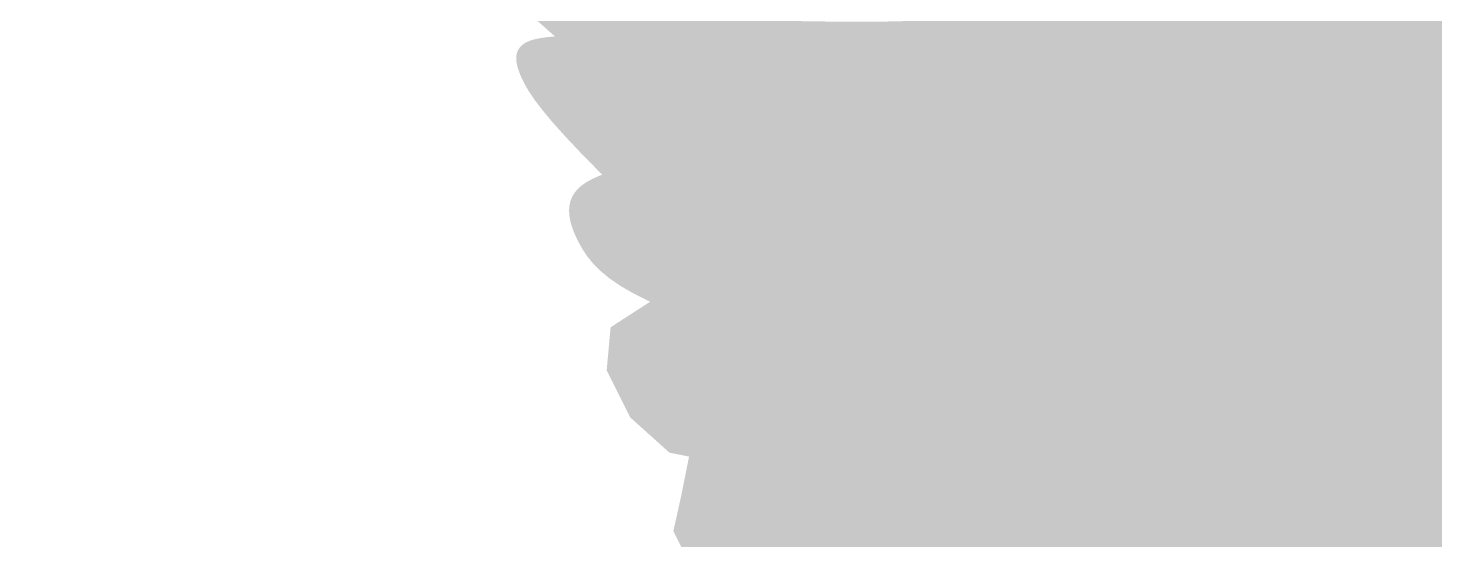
# Model space of a CAD drawing. Header units: millimetres. Extents: x 471 to 1044, y 7 to 541.
# Drawn here: x 482.68 to 505.84, y 109.01 to 117.44 of the extents above; entities that cross this region are included whole.
import ezdxf

# ---------------------------------------------------------------- set-up
doc = ezdxf.new("R2010")
doc.units = ezdxf.units.MM
doc.layers.add('magpiefill', color=3, linetype='Continuous')

msp = doc.modelspace()

# ---------------------------------------------------------------- hatches: boundary and pattern name
at = {"layer": 'magpiefill', "true_color": 0x010101}
h = msp.add_hatch(color=18, dxfattribs=at)
h.dxf.hatch_style = 1
edge = h.paths.add_edge_path()
edge.add_line((505.7026788009155, 96.11418025414855), (503.8645171973064, 95.92626374477231))
edge.add_line((503.8645171973064, 95.92626374477231), (500.7358891757283, 93.8713431644046))
edge.add_line((500.7358891757283, 93.8713431644046), (494.2998607483403, 89.22543486225482))
edge.add_line((494.2998607483403, 89.22543486225482), (490.5455094054726, 85.65165787574483))
edge.add_line((490.5455094054726, 85.65165787574483), (489.919786084183, 85.65165787574483))
edge.add_line((489.919786084183, 85.65165787574483), (489.294059909111, 86.18772501715921))
edge.add_line((489.294059909111, 86.18772501715921), (489.2046708632126, 86.54510212237233))
edge.add_line((489.2046708632126, 86.54510212237233), (487.3274951917786, 85.11559221792504))
edge.add_line((487.3274951917786, 85.11559221792504), (484.8245961990553, 83.32870372467005))
edge.add_line((484.8245961990553, 83.32870372467005), (484.5564290613599, 84.49018154200462))
edge.add_line((484.5564290613599, 84.49018154200462), (484.6458181072583, 85.11559221792504))
edge.add_line((484.6458181072583, 85.11559221792504), (485.7184895118232, 86.27706855166525))
edge.add_line((485.7184895118232, 86.27706855166525), (486.076045695417, 86.54510212237233))
edge.add_line((486.076045695417, 86.54510212237233), (485.8078785577216, 86.723790674979))
edge.add_line((485.8078785577216, 86.723790674979), (484.1094809780845, 85.56231434123879))
edge.add_line((484.1094809780845, 85.56231434123879), (483.6625357485921, 85.9196914464519))
edge.add_line((483.6625357485921, 85.9196914464519), (483.6625357485921, 86.18772501715921))
edge.add_line((483.6625357485921, 86.18772501715921), (482.9474205276217, 86.18772501715921))
edge.add_line((482.9474205276217, 86.18772501715921), (482.6792533899263, 86.54510212237233))
edge.add_line((482.6792533899263, 86.54510212237233), (485.0033742908524, 87.79592347421317))
edge.add_line((485.0033742908524, 87.79592347421317), (485.4503195203445, 88.60002270274003))
edge.add_line((485.4503195203445, 88.60002270274003), (486.254823787214, 89.31477839676108))
edge.add_line((486.254823787214, 89.31477839676108), (484.6458181072583, 89.04674482605378))
edge.add_line((484.6458181072583, 89.04674482605378), (485.8972676036199, 90.11887762528795))
edge.add_line((485.8972676036199, 90.11887762528795), (490.0985641759801, 92.53117679446336))
edge.add_line((490.0985641759801, 92.53117679446336), (494.0316936106449, 95.39019808695252))
edge.add_line((494.0316936106449, 95.39019808695252), (498.5011573207005, 97.98118580873438))
edge.add_line((498.5011573207005, 97.98118580873438), (501.1828372590037, 99.58938426578834))
edge.add_line((501.1828372590037, 99.58938426578834), (501.4510043966991, 100.5721735305165))
edge.add_line((501.4510043966991, 100.5721735305165), (502.4342867553653, 101.1975842064367))
edge.add_line((502.4342867553653, 101.1975842064367), (503.5069581599298, 100.7508620831229))
edge.add_line((503.5069581599298, 100.7508620831229), (504.2220733809006, 100.8402071012235))
edge.add_line((504.2220733809006, 100.8402071012235), (505.7416900149576, 102.0910284530642))
edge.add_line((505.7416900149576, 102.0910284530642), (506.9931423651021, 102.8951276815912))
edge.add_line((506.9931423651021, 102.8951276815912), (507.0825314110004, 101.1082391883363))
edge.add_line((507.0825314110004, 101.1082391883363), (506.7249723736238, 99.76807430198937))
edge.add_line((506.7249723736238, 99.76807430198937), (506.3674161900296, 99.58938426578834))
edge.add_line((506.3674161900296, 99.58938426578834), (505.8310790608559, 99.76807430198937))
edge.add_line((505.8310790608559, 99.76807430198937), (505.115966693668, 99.05331860796855))
edge.add_line((505.115966693668, 99.05331860796855), (506.2193362423038, 98.1152211390172))
edge.add_line((506.2193362423038, 98.1152211390172), (506.4130824261013, 98.95436731654263))
edge.add_line((506.4130824261013, 98.95436731654263), (507.3172322350845, 99.47076496425075))
edge.add_line((507.3172322350845, 99.47076496425075), (508.6734555216678, 99.53531467021412))
edge.add_line((508.6734555216678, 99.53531467021412), (509.4484402568585, 99.27711584636018))
edge.add_line((509.4484402568585, 99.27711584636018), (509.4484402568585, 98.69616849268868))
edge.add_line((509.4484402568585, 98.69616849268868), (508.8026205954604, 98.43796966883474))
edge.add_line((508.8026205954604, 98.43796966883474), (507.5755595288872, 98.17977084498057))
edge.add_line((507.5755595288872, 98.17977084498057), (506.1547522785156, 97.08242584360119))
edge.add_line((506.1547522785156, 97.08242584360119), (506.1547522785156, 96.30782937203912))
edge.add_line((506.1547522785156, 96.30782937203912), (507.3172322350845, 96.75967731378364))
edge.add_line((507.3172322350845, 96.75967731378364), (510.1588438820438, 97.85702231516325))
edge.add_line((510.1588438820438, 97.85702231516325), (512.0317274637985, 98.88981761057903))
edge.add_line((512.0317274637985, 98.88981761057903), (513.9046081917697, 100.2453614358126))
edge.add_line((513.9046081917697, 100.2453614358126), (516.3587303249171, 102.0527532027907))
edge.add_line((516.3587303249171, 102.0527532027907), (515.0670881483386, 101.6009052610461))
edge.add_line((515.0670881483386, 101.6009052610461), (513.8400270817649, 101.1490573193016))
edge.add_line((513.8400270817649, 101.1490573193016), (512.5483849051864, 101.4718058491192))
edge.add_line((512.5483849051864, 101.4718058491192), (511.3859049486175, 102.4400514385716))
edge.add_line((511.3859049486175, 102.4400514385716), (510.6755013234322, 103.8601434861744))
edge.add_line((510.6755013234322, 103.8601434861744), (510.4171740296295, 105.4738861352619))
edge.add_line((510.4171740296295, 105.4738861352619), (510.7400852872199, 106.9585293724224))
edge.add_line((510.7400852872199, 106.9585293724224), (512.0963085738033, 108.4431726095829))
edge.add_line((512.0963085738033, 108.4431726095829), (511.3859049486175, 108.1849737857287))
edge.add_line((511.3859049486175, 108.1849737857287), (508.0276358602703, 106.4421317247143))
edge.add_line((508.0276358602703, 106.4421317247143), (505.1214373957398, 104.8283890756268))
edge.add_line((505.1214373957398, 104.8283890756268), (503.5068868153537, 103.5373949563568))
edge.add_line((503.5068868153537, 103.5373949563568), (502.6673181163753, 102.3109520266446))
edge.add_line((502.6673181163753, 102.3109520266446), (501.7631683073921, 101.6009052610461))
edge.add_line((501.7631683073921, 101.6009052610461), (500.794437388404, 101.3427064371922))
edge.add_line((500.794437388404, 101.3427064371922), (500.2131959832284, 101.6009052610461))
edge.add_line((500.2131959832284, 101.6009052610461), (499.8902875794208, 101.9882034968271))
edge.add_line((499.8902875794208, 101.9882034968271), (499.9548686894257, 102.8918978967217))
edge.add_line((499.9548686894257, 102.8918978967217), (500.6006883508237, 104.3765411338823))
edge.add_line((500.6006883508237, 104.3765411338823), (500.1486148732236, 105.3447867233349))
edge.add_line((500.1486148732236, 105.3447867233349), (500.0194497994305, 104.5056405458092))
edge.add_line((500.0194497994305, 104.5056405458092), (499.4382112480378, 104.1183423100283))
edge.add_line((499.4382112480378, 104.1183423100283), (498.0174039976666, 103.2791961325029))
edge.add_line((498.0174039976666, 103.2791961325029), (497.5653305200665, 103.6019446623204))
edge.add_line((497.5653305200665, 103.6019446623204), (497.1132541886834, 103.8601434861744))
edge.add_line((497.1132541886834, 103.8601434861744), (496.6611807110833, 104.3119914279189))
edge.add_line((496.6611807110833, 104.3119914279189), (496.4674345272858, 105.0220381935173))
edge.add_line((496.4674345272858, 105.0220381935173), (496.5320156372907, 105.4738861352619))
edge.add_line((496.5320156372907, 105.4738861352619), (495.9507770858975, 105.6029855471888))
edge.add_line((495.9507770858975, 105.6029855471888), (495.6278658283074, 105.8611843710428))
edge.add_line((495.6278658283074, 105.8611843710428), (495.1757894969239, 106.3130323127873))
edge.add_line((495.1757894969239, 106.3130323127873), (494.7882971293291, 106.8294299604954))
edge.add_line((494.7882971293291, 106.8294299604954), (494.9820433131265, 107.7976755499478))
edge.add_line((494.9820433131265, 107.7976755499478), (494.7882971293291, 107.7976755499478))
edge.add_line((494.7882971293291, 107.7976755499478), (494.2070585779359, 107.9913246678384))
edge.add_line((494.2070585779359, 107.9913246678384), (493.6258200265431, 108.5077223155463))
edge.add_line((493.6258200265431, 108.5077223155463), (493.3029087689526, 109.1532193751814))
edge.add_line((493.3029087689526, 109.1532193751814), (493.4320738427457, 109.7341667288529))
edge.add_line((493.4320738427457, 109.7341667288529), (493.5612360627554, 110.3796637884877))
edge.add_line((493.5612360627554, 110.3796637884877), (493.2383276589478, 110.4442134944513))
edge.add_line((493.2383276589478, 110.4442134944513), (492.5925051437673, 111.0251608481228))
edge.add_line((492.5925051437673, 111.0251608481228), (492.205012776172, 111.7997558360905))
edge.add_line((492.205012776172, 111.7997558360905), (492.2695938861768, 112.509802601689))
edge.add_line((492.2695938861768, 112.509802601689), (493.3674898789575, 113.2198493672875))
edge.add_line((493.3674898789575, 113.2198493672875), (494.8528810931168, 113.9944458388495))
edge.add_line((494.8528810931168, 113.9944458388495), (495.8861931221097, 114.833592016375))
edge.add_line((495.8861931221097, 114.833592016375), (496.7903429310929, 115.608188487937))
edge.add_line((496.7903429310929, 115.608188487937), (496.9195080048855, 115.737287899864))
edge.add_line((496.9195080048855, 115.737287899864), (497.242419262476, 115.866387311791))
edge.add_line((497.242419262476, 115.866387311791), (497.6299116300713, 116.1891358416085))
edge.add_line((497.6299116300713, 116.1891358416085), (497.6944927400762, 116.4473346654624))
edge.add_line((497.6944927400762, 116.4473346654624), (497.6944927400762, 116.640983783353))
edge.add_line((497.6944927400762, 116.640983783353), (497.6299116300713, 116.899182607207))
edge.add_line((497.6299116300713, 116.899182607207), (497.4361654462739, 117.0928317250975))
edge.add_line((497.4361654462739, 117.0928317250975), (497.242419262476, 117.2219311370245))
edge.add_line((497.242419262476, 117.2219311370245), (496.9840891148904, 117.2864808429881))
edge.add_line((496.9840891148904, 117.2864808429881), (497.1778352986883, 117.4155802549151))
edge.add_line((497.1778352986883, 117.4155802549151), (497.4361654462739, 117.4155802549151))
edge.add_line((497.4361654462739, 117.4155802549151), (497.6944927400762, 117.4801299608785))
edge.add_line((497.6944927400762, 117.4801299608785), (498.1465690714592, 117.4801299608785))
edge.add_line((498.1465690714592, 117.4801299608785), (498.4048963652619, 117.4801299608785))
edge.add_line((498.4048963652619, 117.4801299608785), (498.5986425490594, 117.5446796668421))
edge.add_line((498.5986425490594, 117.5446796668421), (498.7923887328573, 117.673779078769))
edge.add_line((498.7923887328573, 117.673779078769), (498.9215538066499, 117.9965276085866))
edge.add_line((498.9215538066499, 117.9965276085866), (498.9861377704376, 118.1901767264769))
edge.add_line((498.9861377704376, 118.1901767264769), (498.7278076228524, 118.4483755503311))
edge.add_line((498.7278076228524, 118.4483755503311), (497.888238923874, 118.9002234920756))
edge.add_line((497.888238923874, 118.9002234920756), (498.9861377704376, 118.6420246682214))
edge.add_line((498.9861377704376, 118.6420246682214), (499.5673763218308, 118.5129252562945))
edge.add_line((499.5673763218308, 118.5129252562945), (499.8902875794208, 118.706574374185))
edge.add_line((499.8902875794208, 118.706574374185), (499.8902875794208, 118.835673786112))
edge.add_line((499.8902875794208, 118.835673786112), (499.8902875794208, 119.1584223159296))
edge.add_line((499.8902875794208, 119.1584223159296), (499.6965385418405, 119.2875217278565))
edge.add_line((499.6965385418405, 119.2875217278565), (499.5673763218308, 119.6102702576741))
edge.add_line((499.5673763218308, 119.6102702576741), (500.0840337632187, 119.5457205517105))
edge.add_line((500.0840337632187, 119.5457205517105), (500.342361057021, 119.5457205517105))
edge.add_line((500.342361057021, 119.5457205517105), (500.7298534246163, 119.5457205517105))
edge.add_line((500.7298534246163, 119.5457205517105), (500.7298534246163, 119.6748199636374))
edge.add_line((500.7298534246163, 119.6748199636374), (500.6652723146115, 120.0621181994186))
edge.add_line((500.6652723146115, 120.0621181994186), (500.5361072408189, 120.3203155396782))
edge.add_line((500.5361072408189, 120.3203155396782), (500.471526130814, 120.6430640694957))
edge.add_line((500.471526130814, 120.6430640694957), (500.794437388404, 120.6430640694957))
edge.add_line((500.794437388404, 120.6430640694957), (501.0527646822068, 120.7076137754591))
edge.add_line((501.0527646822068, 120.7076137754591), (501.1819297559994, 120.9012628933497))
edge.add_line((501.1819297559994, 120.9012628933497), (501.2465108660042, 121.3531108350942))
edge.add_line((501.2465108660042, 121.3531108350942), (501.311091976009, 121.4822102470212))
edge.add_line((501.311091976009, 121.4822102470212), (501.5694221235947, 121.4822102470212))
edge.add_line((501.5694221235947, 121.4822102470212), (501.7631683073921, 121.4822102470212))
edge.add_line((501.7631683073921, 121.4822102470212), (501.8923333811852, 121.6113096589481))
edge.add_line((501.8923333811852, 121.6113096589481), (502.0860795649826, 121.6113096589481))
edge.add_line((502.0860795649826, 121.6113096589481), (502.1506606749874, 121.9340581887657))
edge.add_line((502.1506606749874, 121.9340581887657), (502.1506606749874, 122.0631576006926))
edge.add_line((502.1506606749874, 122.0631576006926), (501.8277494173969, 122.1922570126196))
edge.add_line((501.8277494173969, 122.1922570126196), (502.0860795649826, 122.3213564245466))
edge.add_line((502.0860795649826, 122.3213564245466), (502.2798257487805, 122.3213564245466))
edge.add_line((502.2798257487805, 122.3213564245466), (502.5381530425827, 122.2568067185832))
edge.add_line((502.5381530425827, 122.2568067185832), (502.8610643001732, 122.1922570126196))
edge.add_line((502.8610643001732, 122.1922570126196), (503.3131377777734, 122.2568067185832))
edge.add_line((503.3131377777734, 122.2568067185832), (503.9589602929539, 122.3859061305102))
edge.add_line((503.9589602929539, 122.3859061305102), (504.2818715505443, 122.3859061305102))
edge.add_line((504.2818715505443, 122.3859061305102), (504.2818715505443, 122.1277073066562))
edge.add_line((504.2818715505443, 122.1277073066562), (504.3464526605492, 121.8049587768387))
edge.add_line((504.3464526605492, 121.8049587768387), (504.7985289919322, 121.6113096589481))
edge.add_line((504.7985289919322, 121.6113096589481), (505.3797675433254, 121.8049587768387))
edge.add_line((505.3797675433254, 121.8049587768387), (505.7026788009155, 121.4176605410578))
edge.add_line((505.7026788009155, 121.4176605410578), (506.1552117375838, 120.96757362579))
edge.add_arc((394.0425635083196, 55.51227387273633), 129.8215781707373, 24.7196834331034, 30.277882808560207, ccw=False)
edge.add_arc((514.0668029503702, 111.5266438746078), 2.717253438401656, 219.4264190677759, 277.5112522925736)
edge.add_arc((517.0034040074396, 106.4658719509047), 3.502217643125006, 76.09792839104102, 137.4828955815185, ccw=False)
edge.add_arc((516.8127812012881, 102.1826369512845), 7.751876948521335, 60.01917854986198, 82.34898294536907, ccw=False)
edge.add_arc((516.9174891648217, 97.47940974949825), 12.02382861166447, 55.16074552816218, 71.73216053091483, ccw=False)
edge.add_arc((523.4522066776963, 101.6233098171645), 5.734500677390736, 86.65890143975243, 120.31950619075)
edge.add_arc((525.2079451166742, 98.78712158887936), 9.069487645513666, 120.8490791888012, 144.9821508602809)
edge.add_arc((519.005667658684, 103.3404310015421), 1.387605128894925, 152.0183299640194, 206.9559763139688)
edge.add_arc((412.9325257283464, -25.09667889462867), 165.3044430536458, 45.89312228263083, 50.63922831697852, ccw=False)
edge.add_line((527.9842518977114, 93.59897898183067), (527.8543476941134, 93.08034555745849))
edge.add_line((527.8543476941134, 93.08034555745849), (528.0480938779112, 92.82214673360454))
edge.add_line((528.0480938779112, 92.82214673360454), (528.6293352830869, 92.62849761571397))
edge.add_line((528.6293352830869, 92.62849761571397), (528.4355890992895, 92.24119937993305))
edge.add_line((528.4355890992895, 92.24119937993305), (528.6939163930917, 91.9184508501155))
edge.add_line((528.6939163930917, 91.9184508501155), (528.8230814668848, 91.59570232029796))
edge.add_line((528.8230814668848, 91.59570232029796), (528.3710051355017, 91.20840408451704))
edge.add_line((528.3710051355017, 91.20840408451704), (528.3064240254969, 90.8211058487359))
edge.add_line((528.3064240254969, 90.8211058487359), (528.5001702092943, 90.43380761295498))
edge.add_line((528.5001702092943, 90.43380761295498), (527.9835127679064, 90.2401584950644))
edge.add_line((527.9835127679064, 90.2401584950644), (527.4668553265185, 90.36925790699138))
edge.add_line((527.4668553265185, 90.36925790699138), (527.5314364365233, 89.91740996524686))
edge.add_line((527.5314364365233, 89.91740996524686), (526.8210356651205, 89.72376084735652))
edge.add_line((526.8210356651205, 89.72376084735652), (526.49812440753, 89.91740996524686))
edge.add_line((526.49812440753, 89.91740996524686), (526.3043782237326, 89.98195967121046))
edge.add_line((526.3043782237326, 89.98195967121046), (526.1106320399351, 89.72376084735652))
edge.add_line((526.1106320399351, 89.72376084735652), (525.7877207823446, 89.46556202350234))
edge.add_line((525.7877207823446, 89.46556202350234), (525.4648095247542, 89.59466143542954))
edge.add_line((525.4648095247542, 89.59466143542954), (524.6252408257758, 89.01371408175805))
edge.add_line((524.6252408257758, 89.01371408175805), (524.6252408257758, 89.271912905612))
edge.add_line((524.6252408257758, 89.271912905612), (524.044002274383, 89.78831055331989))
edge.add_line((524.044002274383, 89.78831055331989), (524.044002274383, 90.04650937717406))
edge.add_line((524.044002274383, 90.04650937717406), (523.91483720059, 89.91740996524686))
edge.add_line((523.91483720059, 89.91740996524686), (523.5273448329951, 89.33646261157537))
edge.add_line((523.5273448329951, 89.33646261157537), (523.5273448329951, 88.94916437579445))
edge.add_line((523.5273448329951, 88.94916437579445), (523.5273448329951, 88.11001819826902))
edge.add_line((523.5273448329951, 88.11001819826902), (523.075271355395, 88.11001819826902))
edge.add_line((523.075271355395, 88.11001819826902), (522.8815251715971, 88.30366731615936))
edge.add_line((522.8815251715971, 88.30366731615936), (522.8169412078094, 88.43276672808634))
edge.add_line((522.8169412078094, 88.43276672808634), (522.1711215464118, 88.62641584597691))
edge.add_line((522.1711215464118, 88.62641584597691), (521.8482102888213, 88.82006496386748))
edge.add_line((521.8482102888213, 88.82006496386748), (521.7190452150282, 88.69096555194051))
edge.add_line((521.7190452150282, 88.69096555194051), (521.7190452150282, 88.36821702212296))
edge.add_line((521.7190452150282, 88.36821702212296), (521.3315528474334, 87.85181937441484))
edge.add_line((521.3315528474334, 87.85181937441484), (521.0732255536307, 88.04546849230542))
edge.add_line((521.0732255536307, 88.04546849230542), (521.0732255536307, 88.23911761019599))
edge.add_line((521.0732255536307, 88.23911761019599), (520.2982379646571, 88.04546849230542))
edge.add_line((520.2982379646571, 88.04546849230542), (519.9107455970618, 87.5936205505609))
edge.add_line((519.9107455970618, 87.5936205505609), (519.0711797518668, 87.27087202074335))
edge.add_line((519.0711797518668, 87.27087202074335), (518.6836873842715, 87.46452113863393))
edge.add_line((518.6836873842715, 87.46452113863393), (518.4899383466907, 87.78726966845147))
edge.add_line((518.4899383466907, 87.78726966845147), (518.1670299428836, 87.78726966845147))
edge.add_line((518.1670299428836, 87.78726966845147), (517.4566263176978, 87.20632231477998))
edge.add_line((517.4566263176978, 87.20632231477998), (516.8108038025168, 86.56082525514489))
edge.add_line((516.8108038025168, 86.56082525514489), (516.1649841411192, 85.78622878358283))
edge.add_line((516.1649841411192, 85.78622878358283), (515.6483266997313, 85.14073172394797))
edge.add_line((515.6483266997313, 85.14073172394797), (515.1962503683483, 84.68888526579781))
edge.add_line((515.1962503683483, 84.68888526579781), (514.5504307069502, 84.49523614790724))
edge.add_line((514.5504307069502, 84.49523614790724), (513.9691893017746, 84.62433555983421))
edge.add_line((513.9691893017746, 84.62433555983421), (513.5816969341793, 85.01163231202099))
edge.add_line((513.5816969341793, 85.01163231202099), (513.194204566584, 85.39893054780191))
edge.add_line((513.194204566584, 85.39893054780191), (513.0004583827865, 85.9798779014734))
edge.add_line((513.0004583827865, 85.9798779014734), (512.677547125196, 86.43172584321792))
edge.add_line((512.677547125196, 86.43172584321792), (512.3546358676056, 86.49627554918152))
edge.add_line((512.3546358676056, 86.49627554918152), (511.9671435000103, 86.62537496110849))
edge.add_line((511.9671435000103, 86.62537496110849), (511.6442350962031, 86.62537496110849))
edge.add_line((511.6442350962031, 86.62537496110849), (511.062993691027, 87.52907084459753))
edge.add_line((511.062993691027, 87.52907084459753), (510.4817551396343, 88.30366731615936))
edge.add_line((510.4817551396343, 88.30366731615936), (510.223427845832, 88.30366731615936))
edge.add_line((510.223427845832, 88.30366731615936), (509.7067704044437, 88.56186614001354))
edge.add_line((509.7067704044437, 88.56186614001354), (508.8026205954604, 89.40101231753897))
edge.add_line((508.8026205954604, 89.40101231753897), (508.5442904478753, 89.78831055331989))
edge.add_line((508.5442904478753, 89.78831055331989), (508.4151282278656, 90.04650937717406))
edge.add_line((508.4151282278656, 90.04650937717406), (508.3505442640774, 90.43380761295498))
edge.add_line((508.3505442640774, 90.43380761295498), (508.0922169702751, 90.43380761295498))
edge.add_line((508.0922169702751, 90.43380761295498), (507.5109784188819, 90.62745673084555))
edge.add_line((507.5109784188819, 90.62745673084555), (507.4463944550942, 90.75655614277252))
edge.add_line((507.4463944550942, 90.75655614277252), (507.1880671612919, 91.14385437855344))
edge.add_line((507.1880671612919, 91.14385437855344), (507.123486051287, 91.27295379048041))
edge.add_line((507.123486051287, 91.27295379048041), (506.8005747936966, 91.98300055607888))
edge.add_line((506.8005747936966, 91.98300055607888), (506.4130824261013, 92.24119937993305))
edge.add_line((506.4130824261013, 92.24119937993305), (506.2193362423038, 92.4348484978234))
edge.add_line((506.2193362423038, 92.4348484978234), (505.9610060947182, 92.82214673360454))
edge.add_line((505.9610060947182, 92.82214673360454), (505.8318410209256, 93.33854438131243))
edge.add_line((505.8318410209256, 93.33854438131243), (505.8318410209256, 93.66129142753562))
edge.add_line((505.8318410209256, 93.66129142753562), (506.2839173523087, 94.3067884871707))
edge.add_line((506.2839173523087, 94.3067884871707), (506.0901711685108, 94.2422387812071))
edge.add_line((506.0901711685108, 94.2422387812071), (505.6380948371277, 94.75863642891522))
edge.add_line((505.6380948371277, 94.75863642891522), (505.5735137271229, 95.21048437065974))
edge.add_line((505.5735137271229, 95.21048437065974), (506.0901711685108, 95.98508084222158))
edge.add_line((506.0901711685108, 95.98508084222158), (505.7026788009155, 96.11418025414855))
at = {"layer": 'magpiefill'}
h = msp.add_hatch(color=253, dxfattribs=at)
h.dxf.hatch_style = 1
h.paths.add_polyline_path([(498.7278076228524, 118.4483755503311), (497.8882389238739, 118.9002234920757), (497.4164080520831, 118.9363177885718), (496.8663991180423, 118.9764664274449), (496.2583904746641, 119.0188714188525), (495.612560474861, 119.061734772952), (494.9490874715459, 119.1032584999008), (494.2881498176311, 119.1416446098565), (493.6499258660292, 119.1750951129766), (493.0545939696528, 119.2018120194185), (492.5186829196621, 119.2200155821602), (492.0441232602071, 119.2279990254624), (491.6291959736858, 119.2240738164059), (491.2721820424958, 119.2065514220719), (490.9713624490349, 119.1737433095414), (490.7250181757008, 119.1239609458955), (490.5314302048914, 119.0555157982151), (490.3888795190043, 118.9667193335815), (490.2965732108253, 118.8558449420552), (490.2574228146923, 118.7210137056165), (490.275265975331, 118.5603086292252), (490.3539403374672, 118.3718127178408), (490.4972835458267, 118.1536089764232), (490.7091332451354, 117.9037804099322), (490.9933270801191, 117.6204100233275), (491.3537026955034, 117.3015808215689), (491.453016254122, 117.3099426222017), (491.7230019051374, 117.3226165707235), (492.0631712717012, 117.3304915297728), (492.4830086481567, 117.3337156168604), (492.9864050041944, 117.3325866171123), (493.5548780108938, 117.3280009861127), (494.164352014682, 117.3210048470609), (494.7907513619855, 117.312644323156), (495.4100003992313, 117.3039655375971), (495.9980234728463, 117.2960146135833), (496.5307449292569, 117.289837674314), (496.9840891148901, 117.2864808429879), (497.1778352986883, 117.4155802549151), (497.4361654462739, 117.4155802549151), (497.6944927400762, 117.4801299608785), (498.1465690714592, 117.4801299608785), (498.4048963652619, 117.4801299608785), (498.5986425490594, 117.5446796668421), (498.7923887328573, 117.673779078769), (498.9215538066499, 117.9965276085866), (498.9861377704376, 118.1901767264769)])
h.paths.add_polyline_path([(491.6312911140227, 118.3091676944901), (491.6382759116074, 118.3878377470865), (491.6584398878897, 118.4642267898886), (491.6943121855601, 118.5372980034244), (491.7487973678471, 118.6061034386041), (491.8247999979797, 118.6696951463377), (491.9252246391863, 118.7271251775355), (492.0529758546958, 118.7774455831077), (492.2109582077368, 118.8197084139645), (492.4020762615381, 118.8529657210161), (492.6280292847035, 118.8765855375816), (492.8856953673381, 118.8911998266158), (493.170747304922, 118.8977565334826), (493.4788578929354, 118.8972036035457), (493.8056999268584, 118.8904889821687), (494.1469462021714, 118.8785606147156), (494.4982695143544, 118.8623664465501), (494.8553426588878, 118.8428544230358), (495.2138779505608, 118.8208144998848), (495.5697457814001, 118.7964046742009), (495.9188560627415, 118.7696249534363), (496.2571187059208, 118.740475345043), (496.5804436222737, 118.7089558564731), (496.8847407231361, 118.6750664951787), (497.1659199198439, 118.6388072686119), (497.4198911237327, 118.6001781842247), (497.6435521896099, 118.5591594983564), (497.8377527461689, 118.5156524628946), (498.0043303655745, 118.4695385786138), (498.1451226199918, 118.420699346289), (498.2619670815855, 118.3690162666948), (498.3567013225205, 118.3143708406058), (498.4311629149617, 118.2566445687969), (498.4871894310741, 118.1957189520427), (498.5261442303805, 118.1317223548784), (498.5474938218358, 118.0657705968806), (498.5502305017532, 117.9992263613867), (498.5333465664456, 117.9334523317336), (498.495834312226, 117.8698111912587), (498.4366860354072, 117.8096656232991), (498.3548940323025, 117.7543783111918), (498.2494505992247, 117.7053119382742), (498.1192294790459, 117.6635230776153), (497.9626302008745, 117.6288438612121), (497.7779337403779, 117.6008003107938), (497.5634210732235, 117.5789184480895), (497.3173731750788, 117.5627242948281), (497.0380710216113, 117.5517438727388), (496.7237955884883, 117.5455032035505), (496.3728278513774, 117.5435283089924), (495.9856420251638, 117.5453353374106), (495.5714852816051, 117.5504009436195), (495.1417980316765, 117.5581919090507), (494.7080206863533, 117.5681750151356), (494.2815936566111, 117.5798170433058), (493.8739573534249, 117.5925847749928), (493.4965521877704, 117.6059449916281), (493.1608185706227, 117.6193644746431), (492.8753417502673, 117.6326062386286), (492.6372863242296, 117.6466182308113), (492.4409617273454, 117.662644631577), (492.2806773944501, 117.6819296213114), (492.1507427603792, 117.7057173804007), (492.0454672599685, 117.7352520892304), (491.9591603280533, 117.7717779281865), (491.8861313994693, 117.8165390776548), (491.8217470099127, 117.8703254927261), (491.7656020985219, 117.9321102273111), (491.7183487052959, 118.0004121100254), (491.680638870234, 118.0737499694848), (491.6531246333351, 118.1506426343049), (491.6364580345983, 118.2296089331015)], flags=16)
h = msp.add_hatch(color=253, dxfattribs=at)
h.dxf.hatch_style = 1
h.paths.add_polyline_path([(497.6944927400762, 116.640983783353), (497.6299116300713, 116.899182607207), (497.4361654462739, 117.0928317250975), (497.242419262476, 117.2219311370245), (496.984089114891, 117.2864808429879), (496.5307449292569, 117.289837674314), (495.9980234728461, 117.2960146135833), (495.4100003992313, 117.3039655375971), (494.7907513619855, 117.312644323156), (494.164352014682, 117.3210048470609), (493.5548780108938, 117.3280009861127), (492.9864050041944, 117.3325866171123), (492.4830086481567, 117.3337156168604), (492.0631712717012, 117.3304915297728), (491.7230019051374, 117.3226165707235), (491.453016254122, 117.3099426222017), (491.2437300243117, 117.2923215666962), (491.0856589213632, 117.269605286696), (490.9693186509333, 117.2416456646902), (490.8852249186786, 117.2082945831676), (490.8238934302558, 117.1694039246171), (490.777381088858, 117.1247811357156), (490.7439095878235, 117.074055919891), (490.7232418180271, 117.0168135447589), (490.7151406703435, 116.952639277935), (490.7193690356474, 116.8811183870349), (490.7356898048134, 116.8018361396742), (490.7638658687164, 116.7143778034688), (490.8036601182309, 116.6183286460341), (490.8560470667985, 116.5123611850286), (490.9268477181274, 116.391496938282), (491.0230946984926, 116.2498446736664), (491.1518206341692, 116.0815131590541), (491.320058151432, 115.8806111623174), (491.5348398765562, 115.6412474513285), (491.8031984358167, 115.3575307939598), (492.1321664554885, 115.0235699580835), (492.2351540217758, 115.0611596641648), (492.4003286462513, 115.1116528443126), (492.5882062339122, 115.160812955683), (492.7982532959571, 115.2087288754893), (493.0299363435842, 115.2554894809452), (493.282721887992, 115.3011836492641), (493.5560764403788, 115.3459002576596), (493.8494665119433, 115.3897281833451), (494.1623586138837, 115.432756303534), (494.4932527349305, 115.4748150443857), (494.836782773943, 115.5147010278425), (495.1866161073123, 115.5509524247923), (495.5364201114296, 115.582107406123), (495.8798621626863, 115.606704142723), (496.2106096374735, 115.6232808054801), (496.5223299121824, 115.6303755652822), (496.8086903632043, 115.6265265930176), (496.9195080048855, 115.737287899864), (497.242419262476, 115.866387311791), (497.6299116300713, 116.1891358416085), (497.6944927400762, 116.4473346654624)])
h.paths.add_polyline_path([(492.3609775887793, 116.4328459367757), (492.3803808113474, 116.5159496351101), (492.4109280483888, 116.5943135581872), (492.4523821975085, 116.6674637389142), (492.5045061563115, 116.7349262101982), (492.5670628224028, 116.7962270049464), (492.6398150933875, 116.850892156066), (492.7230000795126, 116.898615560741), (492.818751741593, 116.9397625732631), (492.9296782530857, 116.9748664122007), (493.0583877874475, 117.0044602961223), (493.2074885181354, 117.0290774435963), (493.3795886186064, 117.0492510731914), (493.5772962623173, 117.0655144034759), (493.8032196227251, 117.0784006530184), (494.0582379699681, 117.088344296001), (494.3363149609103, 117.0953848290603), (494.629685349097, 117.0994630044469), (494.9305838880737, 117.100519574411), (495.2312453313857, 117.0984952912031), (495.5239044325785, 117.0933309070734), (495.8007959451974, 117.0849671742724), (496.0541546227878, 117.0733448450506), (496.2779144830122, 117.0584145469041), (496.4728066000012, 117.0401664083132), (496.6412613120027, 117.0186004330037), (496.7857089572645, 116.9937166247018), (496.9085798740344, 116.9655149871335), (497.0123044005603, 116.9339955240249), (497.0993128750897, 116.899158239102), (497.1720356358707, 116.8610031360907), (497.2325868801374, 116.8195993392288), (497.2818162410701, 116.7752924548), (497.3202572108357, 116.7284972095995), (497.3484432816007, 116.6796283304225), (497.366907945532, 116.6291005440646), (497.3761846947963, 116.5773285773207), (497.3768070215604, 116.5247271569863), (497.3693084179909, 116.4717110098566), (497.3540050295883, 116.418684988723), (497.3303436151875, 116.366014450361), (497.2975535869572, 116.3140548775425), (497.254864357066, 116.263161753039), (497.2015053376824, 116.2136905596224), (497.136705940975, 116.1659967800642), (497.0596955791125, 116.1204358971362), (496.9697036642634, 116.0773633936101), (496.8658706898702, 116.0370162580003), (496.7469814744698, 115.9991575017924), (496.6117319178733, 115.9634316422146), (496.4588179198916, 115.9294831964954), (496.2869353803355, 115.8969566818629), (496.0947801990159, 115.8654966155455), (495.8810482757439, 115.8347475147715), (495.6444355103301, 115.8043538967692), (495.3851098432937, 115.7740590231533), (495.1091273779862, 115.7440011330837), (494.8240162584672, 115.7144172101069), (494.5373046287962, 115.6855442377694), (494.2565206330333, 115.6576191996176), (493.9891924152378, 115.6308790791977), (493.7428481194694, 115.6055608600564), (493.5250158897876, 115.58190152574), (493.341218342986, 115.5603750501723), (493.1889559867928, 115.5424033687872), (493.06372380167, 115.5296454073961), (492.9610167680796, 115.5237600918102), (492.8763298664837, 115.5264063478408), (492.8051580773443, 115.5392431012993), (492.7429963811234, 115.563929277997), (492.6853397582831, 115.6021238037451), (492.6286810106211, 115.6548240094523), (492.5735042252786, 115.7203808464162), (492.5212913107326, 115.7964836710318), (492.4735241754599, 115.8808218396939), (492.4316847279377, 115.9710847087974), (492.3972548766428, 116.0649616347373), (492.3717165300521, 116.1601419739086), (492.3565515966426, 116.254315082706), (492.3529554830793, 116.3454764302767)], flags=16)
h = msp.add_hatch(color=255, dxfattribs=at)
h.dxf.hatch_style = 1
h.paths.add_polyline_path([(497.3303436151875, 116.366014450361), (497.3540050295883, 116.418684988723), (497.3693084179909, 116.4717110098566), (497.3768070215604, 116.5247271569863), (497.3761846947963, 116.5773285773207), (497.366907945532, 116.6291005440646), (497.3484432816007, 116.6796283304225), (497.3202572108357, 116.7284972095995), (497.2818162410701, 116.7752924548), (497.2325868801374, 116.8195993392288), (497.1720356358707, 116.8610031360907), (497.0993128750897, 116.899158239102), (497.0123044005603, 116.9339955240249), (496.9085798740344, 116.9655149871335), (496.7857089572645, 116.9937166247018), (496.6412613120027, 117.0186004330037), (496.4728066000012, 117.0401664083132), (496.2779144830122, 117.0584145469041), (496.0541546227878, 117.0733448450506), (495.8007959451974, 117.0849671742724), (495.5239044325785, 117.0933309070734), (495.2312453313857, 117.0984952912031), (494.9305838880737, 117.100519574411), (494.629685349097, 117.0994630044469), (494.3363149609103, 117.0953848290603), (494.0582379699681, 117.088344296001), (493.8032196227251, 117.0784006530184), (493.5772962623173, 117.0655144034759), (493.3795886186064, 117.0492510731914), (493.2074885181354, 117.0290774435963), (493.0583877874475, 117.0044602961223), (492.9296782530857, 116.9748664122007), (492.818751741593, 116.9397625732631), (492.7230000795126, 116.898615560741), (492.6398150933875, 116.850892156066), (492.5670628224028, 116.7962270049464), (492.5045061563115, 116.7349262101982), (492.4523821975085, 116.6674637389142), (492.4109280483888, 116.5943135581872), (492.3803808113474, 116.5159496351101), (492.3609775887793, 116.4328459367757), (492.3529554830793, 116.3454764302767), (492.3565515966426, 116.254315082706), (492.3717165300521, 116.1601419739086), (492.3972548766428, 116.0649616347373), (492.4316847279377, 115.9710847087974), (492.4735241754599, 115.8808218396939), (492.5212913107326, 115.7964836710318), (492.5735042252786, 115.7203808464162), (492.6286810106211, 115.6548240094523), (492.6853397582831, 115.6021238037451), (492.7429963811234, 115.563929277997), (492.8051580773443, 115.5392431012993), (492.8763298664837, 115.5264063478408), (492.9610167680796, 115.5237600918102), (493.06372380167, 115.5296454073961), (493.1889559867928, 115.5424033687872), (493.341218342986, 115.5603750501723), (493.5250158897876, 115.58190152574), (493.7428481194694, 115.6055608600564), (493.9891924152378, 115.6308790791977), (494.2565206330333, 115.6576191996176), (494.5373046287964, 115.6855442377694), (494.8240162584672, 115.7144172101069), (495.1091273779862, 115.7440011330837), (495.3851098432937, 115.7740590231533), (495.6444355103301, 115.8043538967692), (495.8810482757438, 115.8347475147715), (496.0947801990159, 115.8654966155455), (496.2869353803355, 115.8969566818629), (496.4588179198915, 115.9294831964954), (496.6117319178733, 115.9634316422146), (496.7469814744698, 115.9991575017924), (496.8658706898702, 116.0370162580003), (496.9697036642634, 116.0773633936101), (497.0596955791125, 116.1204358971362), (497.136705940975, 116.1659967800642), (497.2015053376824, 116.2136905596224), (497.254864357066, 116.263161753039), (497.2975535869572, 116.3140548775425)])
h = msp.add_hatch(color=253, dxfattribs=at)
h.dxf.hatch_style = 1
h.paths.add_polyline_path([(493.9771504498395, 113.8399381711598), (493.7407705920078, 113.9777463966745), (493.5714370673264, 114.1121472872108), (493.4616901651583, 114.2419708202992), (493.4040701748665, 114.3660469734698), (493.3911173858142, 114.4832057242532), (493.4153720873642, 114.5922770501797), (493.4693745688796, 114.6920909287796), (493.546444070052, 114.7817809606502), (493.6430156318867, 114.8616952386553), (493.7563032457177, 114.9324854787258), (493.8835209028789, 114.9948033967925), (494.0218825947044, 115.0493007087859), (494.168602312528, 115.096629130637), (494.3208940476838, 115.1374403782764), (494.4759717915056, 115.1723861676348), (494.6312125470097, 115.2019849100011), (494.7846453639419, 115.2262217980951), (494.9344623037301, 115.2449487199951), (495.0788554278025, 115.258017563779), (495.2160167975869, 115.2652802175249), (495.3441384745116, 115.2665885693107), (495.4614125200044, 115.2617945072145), (495.5660309954935, 115.2507499193143), (495.6567936489161, 115.2333986798025), (495.7349309742462, 115.2100526073296), (495.8022811519671, 115.1811155066605), (495.8606823625622, 115.1469911825599), (495.9119727865148, 115.1080834397928), (495.9579906043079, 115.0647960831238), (496.000573996425, 115.017532917318), (496.0415611433495, 114.9666977471401), (496.7903429310929, 115.608188487937), (496.8086903632043, 115.6265265930176), (496.5223299121824, 115.6303755652822), (496.2106096374735, 115.6232808054801), (495.8798621626863, 115.606704142723), (495.5364201114296, 115.582107406123), (495.1866161073123, 115.5509524247923), (494.836782773943, 115.5147010278425), (494.4932527349305, 115.4748150443857), (494.1623586138837, 115.432756303534), (493.8494665119433, 115.3897281833451), (493.5560764403788, 115.3459002576596), (493.282721887992, 115.3011836492641), (493.0299363435842, 115.2554894809452), (492.798253295957, 115.2087288754893), (492.5882062339123, 115.160812955683), (492.4003286462513, 115.1116528443126), (492.2351540217758, 115.0611596641648), (492.0928503105393, 115.0092198536373), (491.9721233076039, 114.9556211135724), (491.8713132692833, 114.9001264604237), (491.7887604518915, 114.8424989106449), (491.7228051117424, 114.7825014806895), (491.67178750515, 114.7198971870111), (491.6340478884281, 114.6544490460633), (491.6079265178907, 114.5859200742996), (491.5920205152665, 114.5140732863107), (491.5859544639433, 114.4386716892352), (491.5896098127234, 114.3594782883482), (491.6028680104095, 114.2762560889254), (491.625610505804, 114.1887680962423), (491.6577187477095, 114.0967773155744), (491.6990741849285, 114.000046752197), (491.7495582662634, 113.8983394113857), (491.809938102999, 113.7915241630576), (491.8845234563485, 113.6798933356963), (491.9785097500074, 113.5638451224273), (492.097092407671, 113.4437777163757), (492.2454668530349, 113.3200893106671), (492.4288285097944, 113.1931780984269), (492.6523728016449, 113.0634422727801), (492.9212951522819, 112.9312800268523), (493.3674898789575, 113.2198493672875), (494.2880363514586, 113.6998926331363)])
h = msp.add_hatch(color=251, dxfattribs=at)
h.dxf.hatch_style = 1
h.paths.add_polyline_path([(497.4093089447376, 114.5300040284603), (499.7135378042239, 115.3744644914762), (497.5046566959516, 115.0065027614055), (495.5171552514255, 114.5338986905858), (494.8528810931168, 113.9944458388495), (495.9790983391879, 114.1488062196399)])
h.paths.add_polyline_path([(498.4581313767601, 112.6240149843591), (502.3673721885555, 114.6253034806653), (499.7929942310964, 113.6723089586146), (496.9325730199969, 112.719314436564), (494.6442354848516, 112.5287155321539), (492.2718436635819, 112.5112576094313), (492.2695938861768, 112.509802601689), (492.205012776172, 111.7997558360905), (492.5925051437673, 111.0251608481228), (493.2383276589478, 110.4442134944513), (493.5612360627554, 110.3796637884877), (495.1209742409194, 111.289822653488)])
h.paths.add_polyline_path([(498.7441717990739, 110.6227264880527), (502.272024437342, 113.0052127931792), (498.1720881231197, 111.0039242968728), (495.2163219921329, 110.0509297748222), (493.5103172830439, 110.1251936920351), (493.4320738427457, 109.7341667288529), (493.3029087689526, 109.1532193751814), (493.6258200265431, 108.5077223155463), (494.2070585779359, 107.9913246678384), (494.7882971293291, 107.7976755499478), (494.9302787384925, 107.7976755499478), (495.9790983391879, 108.7167374439512)])
h.paths.add_polyline_path([(498.0767403719058, 107.5731440174904), (501.6999407613873, 110.6227264880526), (497.5046566959516, 108.0496412785158), (494.9075222503619, 107.4252569095966), (494.7882971293291, 106.8294299604954), (495.1757894969239, 106.3130323127873), (495.6278658283074, 105.8611843710428), (495.9507770858975, 105.6029855471888), (496.1660865702574, 105.5551629660015), (496.4558370952557, 106.0483513102895)])
h.paths.add_polyline_path([(498.9348673015013, 106.3342496669047), (498.9348673015013, 107.0966452845453), (497.6953521983785, 105.6671535014693), (496.50607683735, 105.2924028290191), (496.4674345272858, 105.0220381935173), (496.6611807110833, 104.3119914279189), (497.1132541886834, 103.8601434861744), (497.5872519141419, 103.5894244798322), (499.3162583063552, 104.8094584316236), (497.4093089447376, 104.5235600750084)])
h.paths.add_polyline_path([(501.8906362638143, 106.1436507624946), (500.3341679087893, 104.9473714419745), (500.6006883508237, 104.3765411338823)], flags=17)
h.paths.add_polyline_path([(503.1636034417343, 103.0359262058237), (503.2254991181505, 104.1423622661882), (504.3696664700599, 106.9060463801352), (502.272024437342, 103.9517633617781), (499.9311569092052, 102.5600949438895), (499.8902875794208, 101.9882034968271), (500.2131959832284, 101.6009052610461), (500.794437388404, 101.3427064371922), (501.7631683073921, 101.6009052610461), (502.6673181163753, 102.3109520266446)])
h.paths.add_polyline_path([(506.7533517564182, 95.37481119140216), (510.853288070641, 97.09020133109334), (508.7556460379224, 96.42310516565789), (505.7777867248046, 95.51673979362351), (505.5735137271229, 95.21048437065974), (505.6380948371277, 94.75863642891522), (505.8162637376623, 94.55511769824125)])
h.paths.add_polyline_path([(507.4207831835863, 93.65942105171098), (509.3277297138773, 94.1359183127363), (511.8067599201229, 95.75600900022255), (508.0882146107544, 94.42181666935153), (506.1116665764141, 94.06084026639212), (505.8318410209256, 93.66129142753562), (505.8318410209256, 93.33854438131243), (505.9610060947182, 92.82214673360454), (506.2193362423038, 92.4348484978234), (506.4130824261013, 92.24119937993305), (506.6318722668339, 92.09541256121719), (507.2300876811594, 92.8017259818655)])
h.paths.add_polyline_path([(509.1370342114503, 91.84872998789501), (510.8532880706409, 92.61112707745542), (512.664886849718, 94.1359183127363), (508.9463387090234, 92.42052817304511), (506.8789924180534, 91.81056872153727), (507.123486051287, 91.27295379048041), (507.1880671612919, 91.14385437855344), (507.4463944550942, 90.75655614277252), (507.5109784188819, 90.62745673084555), (508.0922169702751, 90.43380761295498), (508.2789072818553, 90.43380761295498), (508.7556460379226, 90.89573546584415)])
h.paths.add_polyline_path([(513.3323182768861, 91.65813108348482), (516.5741276615133, 94.51711612155668), (514.0950974552677, 92.8017259818655), (510.1858566434728, 90.80043601363923), (508.3870526252243, 90.21487363872802), (508.4151282278656, 90.04650937717406), (508.5442904478753, 89.78831055331989), (508.8026205954604, 89.40101231753897), (509.7067704044437, 88.56186614001354), (510.223427845832, 88.30366731615936), (510.2812043946863, 88.30366731615936), (510.6625925682135, 88.98974642174278), (511.2346762441682, 89.94274094379352)])
h.paths.add_polyline_path([(515.1439170559636, 90.514537657024), (517.5276023423223, 93.4688221473009), (513.7137092817404, 90.32393875261391), (510.5377852892946, 88.22899787772661), (511.062993691027, 87.52907084459747), (511.6442350962031, 86.62537496110849), (511.9671435000103, 86.62537496110849), (512.3546358676056, 86.49627554918152), (512.8555823521453, 87.94145244748711)])
h.paths.add_polyline_path([(516.6694754127268, 88.89444696953797), (519.7205921262537, 93.27822324289082), (518.1950337694905, 91.56283163127983), (515.7160035632448, 89.18034532615297), (513.7137092817404, 86.60726011661632), (512.7383227510902, 86.34668284510929), (513.0004583827865, 85.9798779014734), (513.194204566584, 85.39893054780191), (513.5816969341793, 85.01163231202099), (513.9691893017746, 84.62433555983421), (514.5504307069502, 84.49523614790724), (515.1962503683483, 84.68888526579781), (515.2239130259642, 84.71653385741627), (515.429960309604, 86.70255956882124)])
h.paths.add_polyline_path([(519.911284797354, 89.75214203938344), (520.5787162245222, 92.13462981642988), (518.4810770231309, 88.89444696953797), (517.5276023423223, 87.84615299528218), (517.0493642953393, 86.79926552788578), (517.4566263176978, 87.20632231477998), (518.1670299428836, 87.78726966845147), (518.4899383466907, 87.78726966845147), (518.8624651966586, 88.22735080410234)])
h.paths.add_polyline_path([(521.5321909053312, 90.22863930040876), (519.7465837178834, 87.53051292718612), (519.9107455970618, 87.5936205505609), (520.2982379646571, 88.04546849230542), (520.9190699429835, 88.20059815718224)])
h.paths.add_polyline_path([(523.5273448329951, 89.18034532615297), (522.67635825724, 90.1333398482036), (522.1579304304425, 88.63432652704296), (522.1711215464118, 88.62641584597691), (522.8169412078094, 88.43276672808634), (522.8815251715971, 88.30366731615936), (523.075271355395, 88.11001819826902), (523.5273448329951, 88.11001819826902), (523.5273448329951, 88.94916437579445)])
h = msp.add_hatch(color=255, dxfattribs=at)
h.dxf.hatch_style = 1
h.paths.add_polyline_path([(495.8861931221097, 114.833592016375), (496.0415611433495, 114.9666977471401), (496.000573996425, 115.017532917318), (495.9579906043079, 115.0647960831238), (495.9119727865148, 115.1080834397928), (495.8606823625622, 115.1469911825599), (495.8022811519671, 115.1811155066605), (495.7349309742462, 115.2100526073296), (495.6567936489161, 115.2333986798025), (495.5660309954935, 115.2507499193143), (495.4614125200044, 115.2617945072145), (495.3441384745116, 115.2665885693107), (495.2160167975869, 115.2652802175249), (495.0788554278025, 115.258017563779), (494.9344623037301, 115.2449487199951), (494.7846453639419, 115.2262217980951), (494.6312125470097, 115.2019849100011), (494.4759717915056, 115.1723861676348), (494.3208940476838, 115.1374403782764), (494.168602312528, 115.096629130637), (494.0218825947044, 115.0493007087859), (493.8835209028789, 114.9948033967925), (493.7563032457177, 114.9324854787258), (493.6430156318867, 114.8616952386553), (493.546444070052, 114.7817809606502), (493.4693745688796, 114.6920909287796), (493.4153720873642, 114.5922770501797), (493.3911173858142, 114.4832057242532), (493.4040701748665, 114.3660469734698), (493.4616901651583, 114.2419708202992), (493.5714370673264, 114.1121472872108), (493.7407705920078, 113.9777463966745), (493.9771504498395, 113.8399381711598), (494.2880363514586, 113.6998926331363), (494.8528810931168, 113.9944458388495), (495.5171552514255, 114.5338986905858)])

doc.saveas('drawing.dxf')
